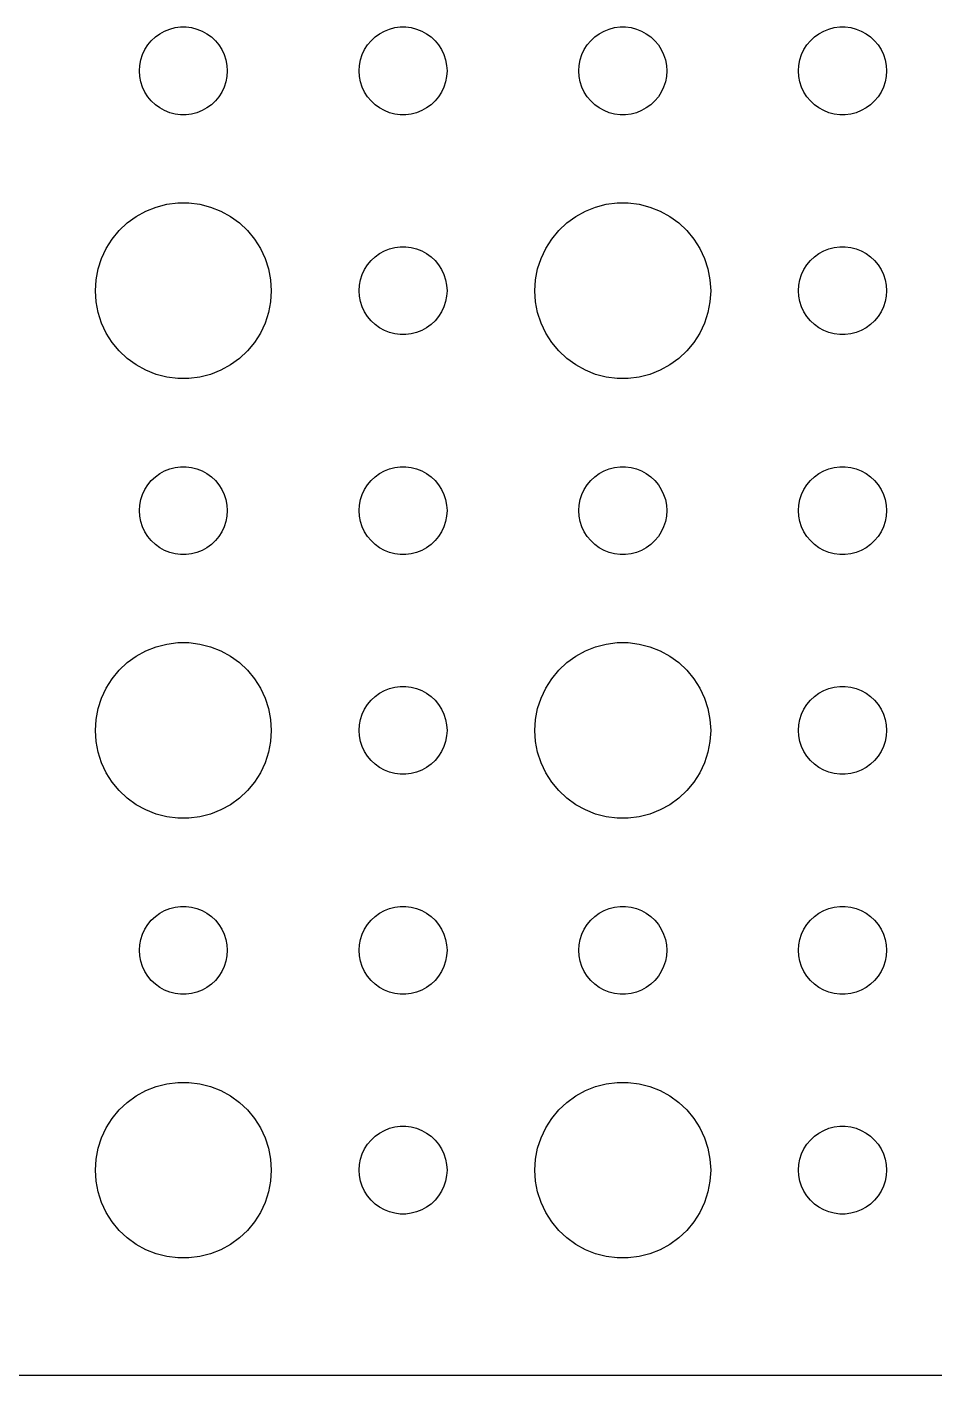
# Model space of a CAD drawing. Header units: metres. Extents: x -134 to 134, y 176 to 508.
# Drawn here: x 32.16 to 63.12, y 290.01 to 336 of the extents above; entities that cross this region are included whole.
import ezdxf

# ---------------------------------------------------------------- set-up
doc = ezdxf.new("R2010")
doc.units = ezdxf.units.M

msp = doc.modelspace()

# ---------------------------------------------------------------- linework, layer by layer
for p, q in [((36.5439, 335.656), (36.6963, 335.766)), ((36.6963, 335.766), (36.8613, 335.857)), ((36.8613, 335.857), (37.0365, 335.927)), ((37.0365, 335.927), (37.2189, 335.973)), ((37.2189, 335.973), (37.4058, 335.997)), ((37.4058, 335.997), (37.5942, 335.997)), ((37.5942, 335.997), (37.7811, 335.973)), ((37.7811, 335.973), (37.9635, 335.927)), ((37.9635, 335.927), (38.1387, 335.857)), ((38.1387, 335.857), (38.3037, 335.766)), ((38.3037, 335.766), (38.4561, 335.656)), ((44.0439, 335.656), (44.1963, 335.766)), ((44.1963, 335.766), (44.3613, 335.857)), ((44.3613, 335.857), (44.5365, 335.927)), ((44.5365, 335.927), (44.7189, 335.973)), ((44.7189, 335.973), (44.9058, 335.997)), ((44.9058, 335.997), (45.0942, 335.997)), ((45.0942, 335.997), (45.2811, 335.973)), ((45.2811, 335.973), (45.4635, 335.927)), ((45.4635, 335.927), (45.6387, 335.857)), ((45.6387, 335.857), (45.8037, 335.766)), ((45.8037, 335.766), (45.9561, 335.656)), ((51.5439, 335.656), (51.6963, 335.766)), ((51.6963, 335.766), (51.8613, 335.857)), ((51.8613, 335.857), (52.0365, 335.927)), ((52.0365, 335.927), (52.2189, 335.973)), ((52.2189, 335.973), (52.4058, 335.997)), ((52.4058, 335.997), (52.5942, 335.997)), ((52.5942, 335.997), (52.7811, 335.973)), ((52.7811, 335.973), (52.9635, 335.927)), ((52.9635, 335.927), (53.1387, 335.857)), ((53.1387, 335.857), (53.3037, 335.766)), ((53.3037, 335.766), (53.4561, 335.656)), ((59.0439, 335.656), (59.1963, 335.766)), ((59.1963, 335.766), (59.3613, 335.857)), ((59.3613, 335.857), (59.5365, 335.927)), ((59.5365, 335.927), (59.7189, 335.973)), ((59.7189, 335.973), (59.9058, 335.997)), ((59.9058, 335.997), (60.0942, 335.997)), ((60.0942, 335.997), (60.2811, 335.973)), ((60.2811, 335.973), (60.4635, 335.927)), ((60.4635, 335.927), (60.6387, 335.857)), ((60.6387, 335.857), (60.8037, 335.766)), ((60.8037, 335.766), (60.9561, 335.656)), ((36.1855, 335.223), (36.2865, 335.382)), ((36.2865, 335.382), (36.4065, 335.527)), ((36.4065, 335.527), (36.5439, 335.656)), ((38.4561, 335.656), (38.5934, 335.527)), ((38.5934, 335.527), (38.7135, 335.382)), ((38.7135, 335.382), (38.8145, 335.223)), ((43.6855, 335.223), (43.7865, 335.382)), ((43.7865, 335.382), (43.9065, 335.527)), ((43.9065, 335.527), (44.0439, 335.656)), ((45.9561, 335.656), (46.0934, 335.527)), ((46.0934, 335.527), (46.2135, 335.382)), ((46.2135, 335.382), (46.3145, 335.223)), ((51.1855, 335.223), (51.2865, 335.382)), ((51.2865, 335.382), (51.4065, 335.527)), ((51.4065, 335.527), (51.5439, 335.656)), ((53.4561, 335.656), (53.5934, 335.527)), ((53.5934, 335.527), (53.7135, 335.382)), ((53.7135, 335.382), (53.8145, 335.223)), ((58.6855, 335.223), (58.7865, 335.382)), ((58.7865, 335.382), (58.9065, 335.527)), ((58.9065, 335.527), (59.0439, 335.656)), ((60.9561, 335.656), (61.0934, 335.527)), ((61.0934, 335.527), (61.2135, 335.382)), ((61.2135, 335.382), (61.3145, 335.223)), ((36.0118, 334.688), (36.0471, 334.873)), ((36.0471, 334.873), (36.1053, 335.052)), ((36.1053, 335.052), (36.1855, 335.223)), ((38.8145, 335.223), (38.8947, 335.052)), ((38.8947, 335.052), (38.9529, 334.873)), ((38.9529, 334.873), (38.9882, 334.688)), ((43.5118, 334.688), (43.5471, 334.873)), ((43.5471, 334.873), (43.6053, 335.052)), ((43.6053, 335.052), (43.6855, 335.223)), ((46.3145, 335.223), (46.3947, 335.052)), ((46.3947, 335.052), (46.4529, 334.873)), ((46.4529, 334.873), (46.4882, 334.688)), ((51.0118, 334.688), (51.0471, 334.873)), ((51.0471, 334.873), (51.1053, 335.052)), ((51.1053, 335.052), (51.1855, 335.223)), ((53.8145, 335.223), (53.8947, 335.052)), ((53.8947, 335.052), (53.9529, 334.873)), ((53.9529, 334.873), (53.9882, 334.688)), ((58.5118, 334.688), (58.5471, 334.873)), ((58.5471, 334.873), (58.6053, 335.052)), ((58.6053, 335.052), (58.6855, 335.223)), ((61.3145, 335.223), (61.3947, 335.052)), ((61.3947, 335.052), (61.4529, 334.873)), ((61.4529, 334.873), (61.4882, 334.688)), ((36, 334.5), (36.0118, 334.688)), ((36.0118, 334.312), (36, 334.5)), ((38.9882, 334.688), (39, 334.5)), ((39, 334.5), (38.9882, 334.312)), ((43.5, 334.5), (43.5118, 334.688)), ((43.5118, 334.312), (43.5, 334.5)), ((46.4882, 334.688), (46.5, 334.5)), ((46.5, 334.5), (46.4882, 334.312)), ((51, 334.5), (51.0118, 334.688)), ((51.0118, 334.312), (51, 334.5)), ((53.9882, 334.688), (54, 334.5)), ((54, 334.5), (53.9882, 334.312)), ((58.5, 334.5), (58.5118, 334.688)), ((58.5118, 334.312), (58.5, 334.5)), ((61.4882, 334.688), (61.5, 334.5)), ((61.5, 334.5), (61.4882, 334.312)), ((36.0471, 334.127), (36.0118, 334.312)), ((36.1053, 333.948), (36.0471, 334.127)), ((36.1855, 333.777), (36.1053, 333.948)), ((38.8947, 333.948), (38.8145, 333.777)), ((38.9529, 334.127), (38.8947, 333.948)), ((38.9882, 334.312), (38.9529, 334.127)), ((43.5471, 334.127), (43.5118, 334.312)), ((43.6053, 333.948), (43.5471, 334.127)), ((43.6855, 333.777), (43.6053, 333.948)), ((46.3947, 333.948), (46.3145, 333.777)), ((46.4529, 334.127), (46.3947, 333.948)), ((46.4882, 334.312), (46.4529, 334.127)), ((51.0471, 334.127), (51.0118, 334.312)), ((51.1053, 333.948), (51.0471, 334.127)), ((51.1855, 333.777), (51.1053, 333.948)), ((53.8947, 333.948), (53.8145, 333.777)), ((53.9529, 334.127), (53.8947, 333.948)), ((53.9882, 334.312), (53.9529, 334.127)), ((58.5471, 334.127), (58.5118, 334.312)), ((58.6053, 333.948), (58.5471, 334.127)), ((58.6855, 333.777), (58.6053, 333.948)), ((61.3947, 333.948), (61.3145, 333.777)), ((61.4529, 334.127), (61.3947, 333.948)), ((61.4882, 334.312), (61.4529, 334.127)), ((36.2865, 333.618), (36.1855, 333.777)), ((36.4065, 333.473), (36.2865, 333.618)), ((36.5439, 333.344), (36.4065, 333.473)), ((38.5934, 333.473), (38.4561, 333.344)), ((38.7135, 333.618), (38.5934, 333.473)), ((38.8145, 333.777), (38.7135, 333.618)), ((43.7865, 333.618), (43.6855, 333.777)), ((43.9065, 333.473), (43.7865, 333.618)), ((44.0439, 333.344), (43.9065, 333.473)), ((46.0934, 333.473), (45.9561, 333.344)), ((46.2135, 333.618), (46.0934, 333.473)), ((46.3145, 333.777), (46.2135, 333.618)), ((51.2865, 333.618), (51.1855, 333.777)), ((51.4065, 333.473), (51.2865, 333.618)), ((51.5439, 333.344), (51.4065, 333.473)), ((53.5934, 333.473), (53.4561, 333.344)), ((53.7135, 333.618), (53.5934, 333.473)), ((53.8145, 333.777), (53.7135, 333.618)), ((58.7865, 333.618), (58.6855, 333.777)), ((58.9065, 333.473), (58.7865, 333.618)), ((59.0439, 333.344), (58.9065, 333.473)), ((61.0934, 333.473), (60.9561, 333.344)), ((61.2135, 333.618), (61.0934, 333.473)), ((61.3145, 333.777), (61.2135, 333.618)), ((36.6963, 333.234), (36.5439, 333.344)), ((36.8613, 333.143), (36.6963, 333.234)), ((37.0365, 333.073), (36.8613, 333.143)), ((37.2189, 333.027), (37.0365, 333.073)), ((37.4058, 333.003), (37.2189, 333.027)), ((37.5942, 333.003), (37.4058, 333.003)), ((37.7811, 333.027), (37.5942, 333.003)), ((37.9635, 333.073), (37.7811, 333.027)), ((38.1387, 333.143), (37.9635, 333.073)), ((38.3037, 333.234), (38.1387, 333.143)), ((38.4561, 333.344), (38.3037, 333.234)), ((44.1963, 333.234), (44.0439, 333.344)), ((44.3613, 333.143), (44.1963, 333.234)), ((44.5365, 333.073), (44.3613, 333.143)), ((44.7189, 333.027), (44.5365, 333.073)), ((44.9058, 333.003), (44.7189, 333.027)), ((45.0942, 333.003), (44.9058, 333.003)), ((45.2811, 333.027), (45.0942, 333.003)), ((45.4635, 333.073), (45.2811, 333.027)), ((45.6387, 333.143), (45.4635, 333.073)), ((45.8037, 333.234), (45.6387, 333.143)), ((45.9561, 333.344), (45.8037, 333.234)), ((51.6963, 333.234), (51.5439, 333.344)), ((51.8613, 333.143), (51.6963, 333.234)), ((52.0365, 333.073), (51.8613, 333.143)), ((52.2189, 333.027), (52.0365, 333.073)), ((52.4058, 333.003), (52.2189, 333.027)), ((52.5942, 333.003), (52.4058, 333.003)), ((52.7811, 333.027), (52.5942, 333.003)), ((52.9635, 333.073), (52.7811, 333.027)), ((53.1387, 333.143), (52.9635, 333.073)), ((53.3037, 333.234), (53.1387, 333.143)), ((53.4561, 333.344), (53.3037, 333.234)), ((59.1963, 333.234), (59.0439, 333.344)), ((59.3613, 333.143), (59.1963, 333.234)), ((59.5365, 333.073), (59.3613, 333.143)), ((59.7189, 333.027), (59.5365, 333.073)), ((59.9058, 333.003), (59.7189, 333.027)), ((60.0942, 333.003), (59.9058, 333.003)), ((60.2811, 333.027), (60.0942, 333.003)), ((60.4635, 333.073), (60.2811, 333.027)), ((60.6387, 333.143), (60.4635, 333.073)), ((60.8037, 333.234), (60.6387, 333.143)), ((60.9561, 333.344), (60.8037, 333.234)), ((36.2227, 329.714), (36.5729, 329.853)), ((36.5729, 329.853), (36.9379, 329.947)), ((36.9379, 329.947), (37.3116, 329.994)), ((37.3116, 329.994), (37.6884, 329.994)), ((37.6884, 329.994), (38.0621, 329.947)), ((38.0621, 329.947), (38.427, 329.853)), ((38.427, 329.853), (38.7773, 329.714)), ((51.2227, 329.714), (51.5729, 329.853)), ((51.5729, 329.853), (51.9379, 329.947)), ((51.9379, 329.947), (52.3116, 329.994)), ((52.3116, 329.994), (52.6884, 329.994)), ((52.6884, 329.994), (53.0621, 329.947)), ((53.0621, 329.947), (53.427, 329.853)), ((53.427, 329.853), (53.7773, 329.714)), ((35.3131, 329.054), (35.5877, 329.312)), ((35.5877, 329.312), (35.8925, 329.533)), ((35.8925, 329.533), (36.2227, 329.714)), ((38.7773, 329.714), (39.1075, 329.533)), ((39.1075, 329.533), (39.4123, 329.312)), ((39.4123, 329.312), (39.6869, 329.054)), ((50.3131, 329.054), (50.5877, 329.312)), ((50.5877, 329.312), (50.8925, 329.533)), ((50.8925, 329.533), (51.2227, 329.714)), ((53.7773, 329.714), (54.1075, 329.533)), ((54.1075, 329.533), (54.4123, 329.312)), ((54.4123, 329.312), (54.6869, 329.054)), ((35.0729, 328.763), (35.3131, 329.054)), ((39.6869, 329.054), (39.927, 328.763)), ((50.0729, 328.763), (50.3131, 329.054)), ((54.6869, 329.054), (54.927, 328.763)), ((34.7107, 328.104), (34.8711, 328.445)), ((34.8711, 328.445), (35.0729, 328.763)), ((39.927, 328.763), (40.1289, 328.445)), ((40.1289, 328.445), (40.2893, 328.104)), ((44.1963, 328.266), (44.3613, 328.357)), ((44.3613, 328.357), (44.5365, 328.427)), ((44.5365, 328.427), (44.7189, 328.473)), ((44.7189, 328.473), (44.9058, 328.497)), ((44.9058, 328.497), (45.0942, 328.497)), ((45.0942, 328.497), (45.2811, 328.473)), ((45.2811, 328.473), (45.4635, 328.427)), ((45.4635, 328.427), (45.6387, 328.357)), ((45.6387, 328.357), (45.8037, 328.266)), ((49.7107, 328.104), (49.8711, 328.445)), ((49.8711, 328.445), (50.0729, 328.763)), ((54.927, 328.763), (55.1289, 328.445)), ((55.1289, 328.445), (55.2893, 328.104)), ((59.1963, 328.266), (59.3613, 328.357)), ((59.3613, 328.357), (59.5365, 328.427)), ((59.5365, 328.427), (59.7189, 328.473)), ((59.7189, 328.473), (59.9058, 328.497)), ((59.9058, 328.497), (60.0942, 328.497)), ((60.0942, 328.497), (60.2811, 328.473)), ((60.2811, 328.473), (60.4635, 328.427)), ((60.4635, 328.427), (60.6387, 328.357)), ((60.6387, 328.357), (60.8037, 328.266)), ((34.5942, 327.746), (34.7107, 328.104)), ((40.2893, 328.104), (40.4057, 327.746)), ((43.7865, 327.882), (43.9065, 328.027)), ((43.9065, 328.027), (44.0439, 328.156)), ((44.0439, 328.156), (44.1963, 328.266)), ((45.8037, 328.266), (45.9561, 328.156)), ((45.9561, 328.156), (46.0934, 328.027)), ((46.0934, 328.027), (46.2135, 327.882)), ((49.5942, 327.746), (49.7107, 328.104)), ((55.2893, 328.104), (55.4057, 327.746)), ((58.7865, 327.882), (58.9065, 328.027)), ((58.9065, 328.027), (59.0439, 328.156)), ((59.0439, 328.156), (59.1963, 328.266)), ((60.8037, 328.266), (60.9561, 328.156)), ((60.9561, 328.156), (61.0934, 328.027)), ((61.0934, 328.027), (61.2135, 327.882)), ((34.5237, 327.376), (34.5942, 327.746)), ((40.4057, 327.746), (40.4763, 327.376)), ((43.5471, 327.373), (43.6053, 327.552)), ((43.6053, 327.552), (43.6855, 327.723)), ((43.6855, 327.723), (43.7865, 327.882)), ((46.2135, 327.882), (46.3145, 327.723)), ((46.3145, 327.723), (46.3947, 327.552)), ((46.3947, 327.552), (46.4529, 327.373)), ((49.5237, 327.376), (49.5942, 327.746)), ((55.4057, 327.746), (55.4763, 327.376)), ((58.5471, 327.373), (58.6053, 327.552)), ((58.6053, 327.552), (58.6855, 327.723)), ((58.6855, 327.723), (58.7865, 327.882)), ((61.2135, 327.882), (61.3145, 327.723)), ((61.3145, 327.723), (61.3947, 327.552)), ((61.3947, 327.552), (61.4529, 327.373)), ((34.5, 327), (34.5237, 327.376)), ((34.5237, 326.624), (34.5, 327)), ((40.4763, 327.376), (40.5, 327)), ((40.5, 327), (40.4763, 326.624)), ((43.5, 327), (43.5118, 327.188)), ((43.5118, 326.812), (43.5, 327)), ((43.5118, 327.188), (43.5471, 327.373)), ((46.4529, 327.373), (46.4882, 327.188)), ((46.4882, 327.188), (46.5, 327)), ((46.5, 327), (46.4882, 326.812)), ((49.5, 327), (49.5237, 327.376)), ((49.5237, 326.624), (49.5, 327)), ((55.4763, 327.376), (55.5, 327)), ((55.5, 327), (55.4763, 326.624)), ((58.5, 327), (58.5118, 327.188)), ((58.5118, 326.812), (58.5, 327)), ((58.5118, 327.188), (58.5471, 327.373)), ((61.4529, 327.373), (61.4882, 327.188)), ((61.4882, 327.188), (61.5, 327)), ((61.5, 327), (61.4882, 326.812)), ((34.5942, 326.254), (34.5237, 326.624)), ((40.4763, 326.624), (40.4057, 326.254)), ((43.5471, 326.627), (43.5118, 326.812)), ((43.6053, 326.448), (43.5471, 326.627)), ((46.4529, 326.627), (46.3947, 326.448)), ((46.4882, 326.812), (46.4529, 326.627)), ((49.5942, 326.254), (49.5237, 326.624)), ((55.4763, 326.624), (55.4057, 326.254)), ((58.5471, 326.627), (58.5118, 326.812)), ((58.6053, 326.448), (58.5471, 326.627)), ((61.4529, 326.627), (61.3947, 326.448)), ((61.4882, 326.812), (61.4529, 326.627)), ((34.7107, 325.896), (34.5942, 326.254)), ((40.4057, 326.254), (40.2893, 325.896)), ((43.6855, 326.277), (43.6053, 326.448)), ((43.7865, 326.118), (43.6855, 326.277)), ((43.9065, 325.973), (43.7865, 326.118)), ((46.2135, 326.118), (46.0934, 325.973)), ((46.3145, 326.277), (46.2135, 326.118)), ((46.3947, 326.448), (46.3145, 326.277)), ((49.7107, 325.896), (49.5942, 326.254)), ((55.4057, 326.254), (55.2893, 325.896)), ((58.6855, 326.277), (58.6053, 326.448)), ((58.7865, 326.118), (58.6855, 326.277)), ((58.9065, 325.973), (58.7865, 326.118)), ((61.2135, 326.118), (61.0934, 325.973)), ((61.3145, 326.277), (61.2135, 326.118)), ((61.3947, 326.448), (61.3145, 326.277)), ((34.8711, 325.555), (34.7107, 325.896)), ((40.2893, 325.896), (40.1289, 325.555)), ((44.0439, 325.844), (43.9065, 325.973)), ((44.1963, 325.734), (44.0439, 325.844)), ((44.3613, 325.643), (44.1963, 325.734)), ((44.5365, 325.573), (44.3613, 325.643)), ((45.6387, 325.643), (45.4635, 325.573)), ((45.8037, 325.734), (45.6387, 325.643)), ((45.9561, 325.844), (45.8037, 325.734)), ((46.0934, 325.973), (45.9561, 325.844)), ((49.8711, 325.555), (49.7107, 325.896)), ((55.2893, 325.896), (55.1289, 325.555)), ((59.0439, 325.844), (58.9065, 325.973)), ((59.1963, 325.734), (59.0439, 325.844)), ((59.3613, 325.643), (59.1963, 325.734)), ((59.5365, 325.573), (59.3613, 325.643)), ((60.6387, 325.643), (60.4635, 325.573)), ((60.8037, 325.734), (60.6387, 325.643)), ((60.9561, 325.844), (60.8037, 325.734)), ((61.0934, 325.973), (60.9561, 325.844)), ((35.0729, 325.237), (34.8711, 325.555)), ((35.3131, 324.946), (35.0729, 325.237)), ((39.927, 325.237), (39.6869, 324.946)), ((40.1289, 325.555), (39.927, 325.237)), ((44.7189, 325.527), (44.5365, 325.573)), ((44.9058, 325.503), (44.7189, 325.527)), ((45.0942, 325.503), (44.9058, 325.503)), ((45.2811, 325.527), (45.0942, 325.503)), ((45.4635, 325.573), (45.2811, 325.527)), ((50.0729, 325.237), (49.8711, 325.555)), ((50.3131, 324.946), (50.0729, 325.237)), ((54.927, 325.237), (54.6869, 324.946)), ((55.1289, 325.555), (54.927, 325.237)), ((59.7189, 325.527), (59.5365, 325.573)), ((59.9058, 325.503), (59.7189, 325.527)), ((60.0942, 325.503), (59.9058, 325.503)), ((60.2811, 325.527), (60.0942, 325.503)), ((60.4635, 325.573), (60.2811, 325.527)), ((35.5877, 324.688), (35.3131, 324.946)), ((35.8925, 324.467), (35.5877, 324.688)), ((39.4123, 324.688), (39.1075, 324.467)), ((39.6869, 324.946), (39.4123, 324.688)), ((50.5877, 324.688), (50.3131, 324.946)), ((50.8925, 324.467), (50.5877, 324.688)), ((54.4123, 324.688), (54.1075, 324.467)), ((54.6869, 324.946), (54.4123, 324.688)), ((36.2227, 324.286), (35.8925, 324.467)), ((36.5729, 324.147), (36.2227, 324.286)), ((38.7773, 324.286), (38.427, 324.147)), ((39.1075, 324.467), (38.7773, 324.286)), ((51.2227, 324.286), (50.8925, 324.467)), ((51.5729, 324.147), (51.2227, 324.286)), ((53.7773, 324.286), (53.427, 324.147)), ((54.1075, 324.467), (53.7773, 324.286)), ((36.9379, 324.053), (36.5729, 324.147)), ((37.3116, 324.006), (36.9379, 324.053)), ((37.6884, 324.006), (37.3116, 324.006)), ((38.0621, 324.053), (37.6884, 324.006)), ((38.427, 324.147), (38.0621, 324.053)), ((51.9379, 324.053), (51.5729, 324.147)), ((52.3116, 324.006), (51.9379, 324.053)), ((52.6884, 324.006), (52.3116, 324.006)), ((53.0621, 324.053), (52.6884, 324.006)), ((53.427, 324.147), (53.0621, 324.053)), ((37.2189, 320.973), (37.4058, 320.997)), ((37.4058, 320.997), (37.5942, 320.997)), ((37.5942, 320.997), (37.7811, 320.973)), ((44.7189, 320.973), (44.9058, 320.997)), ((44.9058, 320.997), (45.0942, 320.997)), ((45.0942, 320.997), (45.2811, 320.973)), ((52.2189, 320.973), (52.4058, 320.997)), ((52.4058, 320.997), (52.5942, 320.997)), ((52.5942, 320.997), (52.7811, 320.973)), ((59.7189, 320.973), (59.9058, 320.997)), ((59.9058, 320.997), (60.0942, 320.997)), ((60.0942, 320.997), (60.2811, 320.973)), ((36.4065, 320.527), (36.5439, 320.656)), ((36.5439, 320.656), (36.6963, 320.766)), ((36.6963, 320.766), (36.8613, 320.857)), ((36.8613, 320.857), (37.0365, 320.927)), ((37.0365, 320.927), (37.2189, 320.973)), ((37.7811, 320.973), (37.9635, 320.927)), ((37.9635, 320.927), (38.1387, 320.857)), ((38.1387, 320.857), (38.3037, 320.766)), ((38.3037, 320.766), (38.4561, 320.656)), ((38.4561, 320.656), (38.5934, 320.527)), ((43.9065, 320.527), (44.0439, 320.656)), ((44.0439, 320.656), (44.1963, 320.766)), ((44.1963, 320.766), (44.3613, 320.857)), ((44.3613, 320.857), (44.5365, 320.927)), ((44.5365, 320.927), (44.7189, 320.973)), ((45.2811, 320.973), (45.4635, 320.927)), ((45.4635, 320.927), (45.6387, 320.857)), ((45.6387, 320.857), (45.8037, 320.766)), ((45.8037, 320.766), (45.9561, 320.656)), ((45.9561, 320.656), (46.0934, 320.527)), ((51.4065, 320.527), (51.5439, 320.656)), ((51.5439, 320.656), (51.6963, 320.766)), ((51.6963, 320.766), (51.8613, 320.857)), ((51.8613, 320.857), (52.0365, 320.927)), ((52.0365, 320.927), (52.2189, 320.973)), ((52.7811, 320.973), (52.9635, 320.927)), ((52.9635, 320.927), (53.1387, 320.857)), ((53.1387, 320.857), (53.3037, 320.766)), ((53.3037, 320.766), (53.4561, 320.656)), ((53.4561, 320.656), (53.5934, 320.527)), ((58.9065, 320.527), (59.0439, 320.656)), ((59.0439, 320.656), (59.1963, 320.766)), ((59.1963, 320.766), (59.3613, 320.857)), ((59.3613, 320.857), (59.5365, 320.927)), ((59.5365, 320.927), (59.7189, 320.973)), ((60.2811, 320.973), (60.4635, 320.927)), ((60.4635, 320.927), (60.6387, 320.857)), ((60.6387, 320.857), (60.8037, 320.766)), ((60.8037, 320.766), (60.9561, 320.656)), ((60.9561, 320.656), (61.0934, 320.527)), ((36.1053, 320.052), (36.1855, 320.223)), ((36.1855, 320.223), (36.2865, 320.382)), ((36.2865, 320.382), (36.4065, 320.527)), ((38.5934, 320.527), (38.7135, 320.382)), ((38.7135, 320.382), (38.8145, 320.223)), ((38.8145, 320.223), (38.8947, 320.052)), ((43.6053, 320.052), (43.6855, 320.223)), ((43.6855, 320.223), (43.7865, 320.382)), ((43.7865, 320.382), (43.9065, 320.527)), ((46.0934, 320.527), (46.2135, 320.382)), ((46.2135, 320.382), (46.3145, 320.223)), ((46.3145, 320.223), (46.3947, 320.052)), ((51.1053, 320.052), (51.1855, 320.223)), ((51.1855, 320.223), (51.2865, 320.382)), ((51.2865, 320.382), (51.4065, 320.527)), ((53.5934, 320.527), (53.7135, 320.382)), ((53.7135, 320.382), (53.8145, 320.223)), ((53.8145, 320.223), (53.8947, 320.052)), ((58.6053, 320.052), (58.6855, 320.223)), ((58.6855, 320.223), (58.7865, 320.382)), ((58.7865, 320.382), (58.9065, 320.527)), ((61.0934, 320.527), (61.2135, 320.382)), ((61.2135, 320.382), (61.3145, 320.223)), ((61.3145, 320.223), (61.3947, 320.052)), ((36, 319.5), (36.0118, 319.688)), ((36.0118, 319.688), (36.0471, 319.873)), ((36.0471, 319.873), (36.1053, 320.052)), ((38.8947, 320.052), (38.9529, 319.873)), ((38.9529, 319.873), (38.9882, 319.688)), ((38.9882, 319.688), (39, 319.5)), ((43.5, 319.5), (43.5118, 319.688)), ((43.5118, 319.688), (43.5471, 319.873)), ((43.5471, 319.873), (43.6053, 320.052)), ((46.3947, 320.052), (46.4529, 319.873)), ((46.4529, 319.873), (46.4882, 319.688)), ((46.4882, 319.688), (46.5, 319.5)), ((51, 319.5), (51.0118, 319.688)), ((51.0118, 319.688), (51.0471, 319.873)), ((51.0471, 319.873), (51.1053, 320.052)), ((53.8947, 320.052), (53.9529, 319.873)), ((53.9529, 319.873), (53.9882, 319.688)), ((53.9882, 319.688), (54, 319.5)), ((58.5, 319.5), (58.5118, 319.688)), ((58.5118, 319.688), (58.5471, 319.873)), ((58.5471, 319.873), (58.6053, 320.052)), ((61.3947, 320.052), (61.4529, 319.873)), ((61.4529, 319.873), (61.4882, 319.688)), ((61.4882, 319.688), (61.5, 319.5)), ((36.0118, 319.312), (36, 319.5)), ((36.0471, 319.127), (36.0118, 319.312)), ((38.9882, 319.312), (38.9529, 319.127)), ((39, 319.5), (38.9882, 319.312)), ((43.5118, 319.312), (43.5, 319.5)), ((43.5471, 319.127), (43.5118, 319.312)), ((46.4882, 319.312), (46.4529, 319.127)), ((46.5, 319.5), (46.4882, 319.312)), ((51.0118, 319.312), (51, 319.5)), ((51.0471, 319.127), (51.0118, 319.312)), ((53.9882, 319.312), (53.9529, 319.127)), ((54, 319.5), (53.9882, 319.312)), ((58.5118, 319.312), (58.5, 319.5)), ((58.5471, 319.127), (58.5118, 319.312)), ((61.4882, 319.312), (61.4529, 319.127)), ((61.5, 319.5), (61.4882, 319.312)), ((36.1053, 318.948), (36.0471, 319.127)), ((36.1855, 318.777), (36.1053, 318.948)), ((36.2865, 318.618), (36.1855, 318.777)), ((38.8145, 318.777), (38.7135, 318.618)), ((38.8947, 318.948), (38.8145, 318.777)), ((38.9529, 319.127), (38.8947, 318.948)), ((43.6053, 318.948), (43.5471, 319.127)), ((43.6855, 318.777), (43.6053, 318.948)), ((43.7865, 318.618), (43.6855, 318.777)), ((46.3145, 318.777), (46.2135, 318.618)), ((46.3947, 318.948), (46.3145, 318.777)), ((46.4529, 319.127), (46.3947, 318.948)), ((51.1053, 318.948), (51.0471, 319.127)), ((51.1855, 318.777), (51.1053, 318.948)), ((51.2865, 318.618), (51.1855, 318.777)), ((53.8145, 318.777), (53.7135, 318.618)), ((53.8947, 318.948), (53.8145, 318.777)), ((53.9529, 319.127), (53.8947, 318.948)), ((58.6053, 318.948), (58.5471, 319.127)), ((58.6855, 318.777), (58.6053, 318.948)), ((58.7865, 318.618), (58.6855, 318.777)), ((61.3145, 318.777), (61.2135, 318.618)), ((61.3947, 318.948), (61.3145, 318.777)), ((61.4529, 319.127), (61.3947, 318.948)), ((36.4065, 318.473), (36.2865, 318.618)), ((36.5439, 318.344), (36.4065, 318.473)), ((36.6963, 318.234), (36.5439, 318.344)), ((36.8613, 318.143), (36.6963, 318.234)), ((38.3037, 318.234), (38.1387, 318.143)), ((38.4561, 318.344), (38.3037, 318.234)), ((38.5934, 318.473), (38.4561, 318.344)), ((38.7135, 318.618), (38.5934, 318.473)), ((43.9065, 318.473), (43.7865, 318.618)), ((44.0439, 318.344), (43.9065, 318.473)), ((44.1963, 318.234), (44.0439, 318.344)), ((44.3613, 318.143), (44.1963, 318.234)), ((45.8037, 318.234), (45.6387, 318.143)), ((45.9561, 318.344), (45.8037, 318.234)), ((46.0934, 318.473), (45.9561, 318.344)), ((46.2135, 318.618), (46.0934, 318.473)), ((51.4065, 318.473), (51.2865, 318.618)), ((51.5439, 318.344), (51.4065, 318.473)), ((51.6963, 318.234), (51.5439, 318.344)), ((51.8613, 318.143), (51.6963, 318.234)), ((53.3037, 318.234), (53.1387, 318.143)), ((53.4561, 318.344), (53.3037, 318.234)), ((53.5934, 318.473), (53.4561, 318.344)), ((53.7135, 318.618), (53.5934, 318.473)), ((58.9065, 318.473), (58.7865, 318.618)), ((59.0439, 318.344), (58.9065, 318.473)), ((59.1963, 318.234), (59.0439, 318.344)), ((59.3613, 318.143), (59.1963, 318.234)), ((60.8037, 318.234), (60.6387, 318.143)), ((60.9561, 318.344), (60.8037, 318.234)), ((61.0934, 318.473), (60.9561, 318.344)), ((61.2135, 318.618), (61.0934, 318.473)), ((37.0365, 318.073), (36.8613, 318.143)), ((37.2189, 318.027), (37.0365, 318.073)), ((37.4058, 318.003), (37.2189, 318.027)), ((37.5942, 318.003), (37.4058, 318.003)), ((37.7811, 318.027), (37.5942, 318.003)), ((37.9635, 318.073), (37.7811, 318.027)), ((38.1387, 318.143), (37.9635, 318.073)), ((44.5365, 318.073), (44.3613, 318.143)), ((44.7189, 318.027), (44.5365, 318.073)), ((44.9058, 318.003), (44.7189, 318.027)), ((45.0942, 318.003), (44.9058, 318.003)), ((45.2811, 318.027), (45.0942, 318.003)), ((45.4635, 318.073), (45.2811, 318.027)), ((45.6387, 318.143), (45.4635, 318.073)), ((52.0365, 318.073), (51.8613, 318.143)), ((52.2189, 318.027), (52.0365, 318.073)), ((52.4058, 318.003), (52.2189, 318.027)), ((52.5942, 318.003), (52.4058, 318.003)), ((52.7811, 318.027), (52.5942, 318.003)), ((52.9635, 318.073), (52.7811, 318.027)), ((53.1387, 318.143), (52.9635, 318.073)), ((59.5365, 318.073), (59.3613, 318.143)), ((59.7189, 318.027), (59.5365, 318.073)), ((59.9058, 318.003), (59.7189, 318.027)), ((60.0942, 318.003), (59.9058, 318.003)), ((60.2811, 318.027), (60.0942, 318.003)), ((60.4635, 318.073), (60.2811, 318.027)), ((60.6387, 318.143), (60.4635, 318.073)), ((35.8925, 314.533), (36.2227, 314.714)), ((36.2227, 314.714), (36.5729, 314.853)), ((36.5729, 314.853), (36.9379, 314.947)), ((36.9379, 314.947), (37.3116, 314.994)), ((37.3116, 314.994), (37.6884, 314.994)), ((37.6884, 314.994), (38.0621, 314.947)), ((38.0621, 314.947), (38.427, 314.853)), ((38.427, 314.853), (38.7773, 314.714)), ((38.7773, 314.714), (39.1075, 314.533)), ((50.8925, 314.533), (51.2227, 314.714)), ((51.2227, 314.714), (51.5729, 314.853)), ((51.5729, 314.853), (51.9379, 314.947)), ((51.9379, 314.947), (52.3116, 314.994)), ((52.3116, 314.994), (52.6884, 314.994)), ((52.6884, 314.994), (53.0621, 314.947)), ((53.0621, 314.947), (53.427, 314.853)), ((53.427, 314.853), (53.7773, 314.714)), ((53.7773, 314.714), (54.1075, 314.533)), ((35.3131, 314.054), (35.5877, 314.312)), ((35.5877, 314.312), (35.8925, 314.533)), ((39.1075, 314.533), (39.4123, 314.312)), ((39.4123, 314.312), (39.6869, 314.054)), ((50.3131, 314.054), (50.5877, 314.312)), ((50.5877, 314.312), (50.8925, 314.533)), ((54.1075, 314.533), (54.4123, 314.312)), ((54.4123, 314.312), (54.6869, 314.054)), ((34.8711, 313.445), (35.0729, 313.763)), ((35.0729, 313.763), (35.3131, 314.054)), ((39.6869, 314.054), (39.927, 313.763)), ((39.927, 313.763), (40.1289, 313.445)), ((49.8711, 313.445), (50.0729, 313.763)), ((50.0729, 313.763), (50.3131, 314.054)), ((54.6869, 314.054), (54.927, 313.763)), ((54.927, 313.763), (55.1289, 313.445)), ((34.7107, 313.104), (34.8711, 313.445)), ((40.1289, 313.445), (40.2893, 313.104)), ((44.0439, 313.156), (44.1963, 313.266)), ((44.1963, 313.266), (44.3613, 313.357)), ((44.3613, 313.357), (44.5365, 313.427)), ((44.5365, 313.427), (44.7189, 313.473)), ((44.7189, 313.473), (44.9058, 313.497)), ((44.9058, 313.497), (45.0942, 313.497)), ((45.0942, 313.497), (45.2811, 313.473)), ((45.2811, 313.473), (45.4635, 313.427)), ((45.4635, 313.427), (45.6387, 313.357)), ((45.6387, 313.357), (45.8037, 313.266)), ((45.8037, 313.266), (45.9561, 313.156)), ((49.7107, 313.104), (49.8711, 313.445)), ((55.1289, 313.445), (55.2893, 313.104)), ((59.0439, 313.156), (59.1963, 313.266)), ((59.1963, 313.266), (59.3613, 313.357)), ((59.3613, 313.357), (59.5365, 313.427)), ((59.5365, 313.427), (59.7189, 313.473)), ((59.7189, 313.473), (59.9058, 313.497)), ((59.9058, 313.497), (60.0942, 313.497)), ((60.0942, 313.497), (60.2811, 313.473)), ((60.2811, 313.473), (60.4635, 313.427)), ((60.4635, 313.427), (60.6387, 313.357)), ((60.6387, 313.357), (60.8037, 313.266)), ((60.8037, 313.266), (60.9561, 313.156)), ((34.5237, 312.376), (34.5942, 312.746)), ((34.5942, 312.746), (34.7107, 313.104)), ((40.2893, 313.104), (40.4057, 312.746)), ((40.4057, 312.746), (40.4763, 312.376)), ((43.6053, 312.552), (43.6855, 312.723)), ((43.6855, 312.723), (43.7865, 312.882)), ((43.7865, 312.882), (43.9065, 313.027)), ((43.9065, 313.027), (44.0439, 313.156)), ((45.9561, 313.156), (46.0934, 313.027)), ((46.0934, 313.027), (46.2135, 312.882)), ((46.2135, 312.882), (46.3145, 312.723)), ((46.3145, 312.723), (46.3947, 312.552)), ((49.5237, 312.376), (49.5942, 312.746)), ((49.5942, 312.746), (49.7107, 313.104)), ((55.2893, 313.104), (55.4057, 312.746)), ((55.4057, 312.746), (55.4763, 312.376)), ((58.6053, 312.552), (58.6855, 312.723)), ((58.6855, 312.723), (58.7865, 312.882)), ((58.7865, 312.882), (58.9065, 313.027)), ((58.9065, 313.027), (59.0439, 313.156)), ((60.9561, 313.156), (61.0934, 313.027)), ((61.0934, 313.027), (61.2135, 312.882)), ((61.2135, 312.882), (61.3145, 312.723)), ((61.3145, 312.723), (61.3947, 312.552)), ((34.5, 312), (34.5237, 312.376)), ((40.4763, 312.376), (40.5, 312)), ((43.5118, 312.188), (43.5471, 312.373)), ((43.5471, 312.373), (43.6053, 312.552)), ((46.3947, 312.552), (46.4529, 312.373)), ((46.4529, 312.373), (46.4882, 312.188)), ((49.5, 312), (49.5237, 312.376)), ((55.4763, 312.376), (55.5, 312)), ((58.5118, 312.188), (58.5471, 312.373)), ((58.5471, 312.373), (58.6053, 312.552)), ((61.3947, 312.552), (61.4529, 312.373)), ((61.4529, 312.373), (61.4882, 312.188)), ((34.5237, 311.624), (34.5, 312)), ((40.5, 312), (40.4763, 311.624)), ((43.5, 312), (43.5118, 312.188)), ((43.5118, 311.812), (43.5, 312)), ((43.5471, 311.627), (43.5118, 311.812)), ((46.4882, 311.812), (46.4529, 311.627)), ((46.4882, 312.188), (46.5, 312)), ((46.5, 312), (46.4882, 311.812)), ((49.5237, 311.624), (49.5, 312)), ((55.5, 312), (55.4763, 311.624)), ((58.5, 312), (58.5118, 312.188)), ((58.5118, 311.812), (58.5, 312)), ((58.5471, 311.627), (58.5118, 311.812)), ((61.4882, 311.812), (61.4529, 311.627)), ((61.4882, 312.188), (61.5, 312)), ((61.5, 312), (61.4882, 311.812)), ((34.5942, 311.254), (34.5237, 311.624)), ((40.4763, 311.624), (40.4057, 311.254)), ((43.6053, 311.448), (43.5471, 311.627)), ((43.6855, 311.277), (43.6053, 311.448)), ((46.3947, 311.448), (46.3145, 311.277)), ((46.4529, 311.627), (46.3947, 311.448)), ((49.5942, 311.254), (49.5237, 311.624)), ((55.4763, 311.624), (55.4057, 311.254)), ((58.6053, 311.448), (58.5471, 311.627)), ((58.6855, 311.277), (58.6053, 311.448)), ((61.3947, 311.448), (61.3145, 311.277)), ((61.4529, 311.627), (61.3947, 311.448)), ((34.7107, 310.896), (34.5942, 311.254)), ((34.8711, 310.555), (34.7107, 310.896)), ((40.2893, 310.896), (40.1289, 310.555)), ((40.4057, 311.254), (40.2893, 310.896)), ((43.7865, 311.118), (43.6855, 311.277)), ((43.9065, 310.973), (43.7865, 311.118)), ((44.0439, 310.844), (43.9065, 310.973)), ((46.0934, 310.973), (45.9561, 310.844)), ((46.2135, 311.118), (46.0934, 310.973)), ((46.3145, 311.277), (46.2135, 311.118)), ((49.7107, 310.896), (49.5942, 311.254)), ((49.8711, 310.555), (49.7107, 310.896)), ((55.2893, 310.896), (55.1289, 310.555)), ((55.4057, 311.254), (55.2893, 310.896)), ((58.7865, 311.118), (58.6855, 311.277)), ((58.9065, 310.973), (58.7865, 311.118)), ((59.0439, 310.844), (58.9065, 310.973)), ((61.0934, 310.973), (60.9561, 310.844)), ((61.2135, 311.118), (61.0934, 310.973)), ((61.3145, 311.277), (61.2135, 311.118)), ((35.0729, 310.237), (34.8711, 310.555)), ((40.1289, 310.555), (39.927, 310.237)), ((44.1963, 310.734), (44.0439, 310.844)), ((44.3613, 310.643), (44.1963, 310.734)), ((44.5365, 310.573), (44.3613, 310.643)), ((44.7189, 310.527), (44.5365, 310.573)), ((44.9058, 310.503), (44.7189, 310.527)), ((45.0942, 310.503), (44.9058, 310.503)), ((45.2811, 310.527), (45.0942, 310.503)), ((45.4635, 310.573), (45.2811, 310.527)), ((45.6387, 310.643), (45.4635, 310.573)), ((45.8037, 310.734), (45.6387, 310.643)), ((45.9561, 310.844), (45.8037, 310.734)), ((50.0729, 310.237), (49.8711, 310.555)), ((55.1289, 310.555), (54.927, 310.237)), ((59.1963, 310.734), (59.0439, 310.844)), ((59.3613, 310.643), (59.1963, 310.734)), ((59.5365, 310.573), (59.3613, 310.643)), ((59.7189, 310.527), (59.5365, 310.573)), ((59.9058, 310.503), (59.7189, 310.527)), ((60.0942, 310.503), (59.9058, 310.503)), ((60.2811, 310.527), (60.0942, 310.503)), ((60.4635, 310.573), (60.2811, 310.527)), ((60.6387, 310.643), (60.4635, 310.573)), ((60.8037, 310.734), (60.6387, 310.643)), ((60.9561, 310.844), (60.8037, 310.734)), ((35.3131, 309.946), (35.0729, 310.237)), ((39.927, 310.237), (39.6869, 309.946)), ((50.3131, 309.946), (50.0729, 310.237)), ((54.927, 310.237), (54.6869, 309.946)), ((35.5877, 309.688), (35.3131, 309.946)), ((35.8925, 309.467), (35.5877, 309.688)), ((39.4123, 309.688), (39.1075, 309.467)), ((39.6869, 309.946), (39.4123, 309.688)), ((50.5877, 309.688), (50.3131, 309.946)), ((50.8925, 309.467), (50.5877, 309.688)), ((54.4123, 309.688), (54.1075, 309.467)), ((54.6869, 309.946), (54.4123, 309.688)), ((36.2227, 309.286), (35.8925, 309.467)), ((36.5729, 309.147), (36.2227, 309.286)), ((36.9379, 309.053), (36.5729, 309.147)), ((37.3116, 309.006), (36.9379, 309.053)), ((38.0621, 309.053), (37.6884, 309.006)), ((38.427, 309.147), (38.0621, 309.053)), ((38.7773, 309.286), (38.427, 309.147)), ((39.1075, 309.467), (38.7773, 309.286)), ((51.2227, 309.286), (50.8925, 309.467)), ((51.5729, 309.147), (51.2227, 309.286)), ((51.9379, 309.053), (51.5729, 309.147)), ((52.3116, 309.006), (51.9379, 309.053)), ((53.0621, 309.053), (52.6884, 309.006)), ((53.427, 309.147), (53.0621, 309.053)), ((53.7773, 309.286), (53.427, 309.147)), ((54.1075, 309.467), (53.7773, 309.286)), ((37.6884, 309.006), (37.3116, 309.006)), ((52.6884, 309.006), (52.3116, 309.006)), ((36.6963, 305.766), (36.8613, 305.857)), ((36.8613, 305.857), (37.0365, 305.927)), ((37.0365, 305.927), (37.2189, 305.973)), ((37.2189, 305.973), (37.4058, 305.997)), ((37.4058, 305.997), (37.5942, 305.997)), ((37.5942, 305.997), (37.7811, 305.973)), ((37.7811, 305.973), (37.9635, 305.927)), ((37.9635, 305.927), (38.1387, 305.857)), ((38.1387, 305.857), (38.3037, 305.766)), ((44.1963, 305.766), (44.3613, 305.857)), ((44.3613, 305.857), (44.5365, 305.927)), ((44.5365, 305.927), (44.7189, 305.973)), ((44.7189, 305.973), (44.9058, 305.997)), ((44.9058, 305.997), (45.0942, 305.997)), ((45.0942, 305.997), (45.2811, 305.973)), ((45.2811, 305.973), (45.4635, 305.927)), ((45.4635, 305.927), (45.6387, 305.857)), ((45.6387, 305.857), (45.8037, 305.766)), ((51.6963, 305.766), (51.8613, 305.857)), ((51.8613, 305.857), (52.0365, 305.927)), ((52.0365, 305.927), (52.2189, 305.973)), ((52.2189, 305.973), (52.4058, 305.997)), ((52.4058, 305.997), (52.5942, 305.997)), ((52.5942, 305.997), (52.7811, 305.973)), ((52.7811, 305.973), (52.9635, 305.927)), ((52.9635, 305.927), (53.1387, 305.857)), ((53.1387, 305.857), (53.3037, 305.766)), ((59.1963, 305.766), (59.3613, 305.857)), ((59.3613, 305.857), (59.5365, 305.927)), ((59.5365, 305.927), (59.7189, 305.973)), ((59.7189, 305.973), (59.9058, 305.997)), ((59.9058, 305.997), (60.0942, 305.997)), ((60.0942, 305.997), (60.2811, 305.973)), ((60.2811, 305.973), (60.4635, 305.927)), ((60.4635, 305.927), (60.6387, 305.857)), ((60.6387, 305.857), (60.8037, 305.766)), ((36.1855, 305.223), (36.2865, 305.382)), ((36.2865, 305.382), (36.4065, 305.527)), ((36.4065, 305.527), (36.5439, 305.656)), ((36.5439, 305.656), (36.6963, 305.766)), ((38.3037, 305.766), (38.4561, 305.656)), ((38.4561, 305.656), (38.5934, 305.527)), ((38.5934, 305.527), (38.7135, 305.382)), ((38.7135, 305.382), (38.8145, 305.223)), ((43.6855, 305.223), (43.7865, 305.382)), ((43.7865, 305.382), (43.9065, 305.527)), ((43.9065, 305.527), (44.0439, 305.656)), ((44.0439, 305.656), (44.1963, 305.766)), ((45.8037, 305.766), (45.9561, 305.656)), ((45.9561, 305.656), (46.0934, 305.527)), ((46.0934, 305.527), (46.2135, 305.382)), ((46.2135, 305.382), (46.3145, 305.223)), ((51.1855, 305.223), (51.2865, 305.382)), ((51.2865, 305.382), (51.4065, 305.527)), ((51.4065, 305.527), (51.5439, 305.656)), ((51.5439, 305.656), (51.6963, 305.766)), ((53.3037, 305.766), (53.4561, 305.656)), ((53.4561, 305.656), (53.5934, 305.527)), ((53.5934, 305.527), (53.7135, 305.382)), ((53.7135, 305.382), (53.8145, 305.223)), ((58.6855, 305.223), (58.7865, 305.382)), ((58.7865, 305.382), (58.9065, 305.527)), ((58.9065, 305.527), (59.0439, 305.656)), ((59.0439, 305.656), (59.1963, 305.766)), ((60.8037, 305.766), (60.9561, 305.656)), ((60.9561, 305.656), (61.0934, 305.527)), ((61.0934, 305.527), (61.2135, 305.382)), ((61.2135, 305.382), (61.3145, 305.223)), ((36.0471, 304.873), (36.1053, 305.052)), ((36.1053, 305.052), (36.1855, 305.223)), ((38.8145, 305.223), (38.8947, 305.052)), ((38.8947, 305.052), (38.9529, 304.873)), ((43.5471, 304.873), (43.6053, 305.052)), ((43.6053, 305.052), (43.6855, 305.223)), ((46.3145, 305.223), (46.3947, 305.052)), ((46.3947, 305.052), (46.4529, 304.873)), ((51.0471, 304.873), (51.1053, 305.052)), ((51.1053, 305.052), (51.1855, 305.223)), ((53.8145, 305.223), (53.8947, 305.052)), ((53.8947, 305.052), (53.9529, 304.873)), ((58.5471, 304.873), (58.6053, 305.052)), ((58.6053, 305.052), (58.6855, 305.223)), ((61.3145, 305.223), (61.3947, 305.052)), ((61.3947, 305.052), (61.4529, 304.873)), ((36, 304.5), (36.0118, 304.688)), ((36.0118, 304.312), (36, 304.5)), ((36.0118, 304.688), (36.0471, 304.873)), ((38.9529, 304.873), (38.9882, 304.688)), ((38.9882, 304.688), (39, 304.5)), ((39, 304.5), (38.9882, 304.312)), ((43.5, 304.5), (43.5118, 304.688)), ((43.5118, 304.312), (43.5, 304.5)), ((43.5118, 304.688), (43.5471, 304.873)), ((46.4529, 304.873), (46.4882, 304.688)), ((46.4882, 304.688), (46.5, 304.5)), ((46.5, 304.5), (46.4882, 304.312)), ((51, 304.5), (51.0118, 304.688)), ((51.0118, 304.312), (51, 304.5)), ((51.0118, 304.688), (51.0471, 304.873)), ((53.9529, 304.873), (53.9882, 304.688)), ((53.9882, 304.688), (54, 304.5)), ((54, 304.5), (53.9882, 304.312)), ((58.5, 304.5), (58.5118, 304.688)), ((58.5118, 304.312), (58.5, 304.5)), ((58.5118, 304.688), (58.5471, 304.873)), ((61.4529, 304.873), (61.4882, 304.688)), ((61.4882, 304.688), (61.5, 304.5)), ((61.5, 304.5), (61.4882, 304.312)), ((36.0471, 304.127), (36.0118, 304.312)), ((36.1053, 303.948), (36.0471, 304.127)), ((38.9529, 304.127), (38.8947, 303.948)), ((38.9882, 304.312), (38.9529, 304.127)), ((43.5471, 304.127), (43.5118, 304.312)), ((43.6053, 303.948), (43.5471, 304.127)), ((46.4529, 304.127), (46.3947, 303.948)), ((46.4882, 304.312), (46.4529, 304.127)), ((51.0471, 304.127), (51.0118, 304.312)), ((51.1053, 303.948), (51.0471, 304.127)), ((53.9529, 304.127), (53.8947, 303.948)), ((53.9882, 304.312), (53.9529, 304.127)), ((58.5471, 304.127), (58.5118, 304.312)), ((58.6053, 303.948), (58.5471, 304.127)), ((61.4529, 304.127), (61.3947, 303.948)), ((61.4882, 304.312), (61.4529, 304.127)), ((36.1855, 303.777), (36.1053, 303.948)), ((36.2865, 303.618), (36.1855, 303.777)), ((36.4065, 303.473), (36.2865, 303.618)), ((38.7135, 303.618), (38.5934, 303.473)), ((38.8145, 303.777), (38.7135, 303.618)), ((38.8947, 303.948), (38.8145, 303.777)), ((43.6855, 303.777), (43.6053, 303.948)), ((43.7865, 303.618), (43.6855, 303.777)), ((43.9065, 303.473), (43.7865, 303.618)), ((46.2135, 303.618), (46.0934, 303.473)), ((46.3145, 303.777), (46.2135, 303.618)), ((46.3947, 303.948), (46.3145, 303.777)), ((51.1855, 303.777), (51.1053, 303.948)), ((51.2865, 303.618), (51.1855, 303.777)), ((51.4065, 303.473), (51.2865, 303.618)), ((53.7135, 303.618), (53.5934, 303.473)), ((53.8145, 303.777), (53.7135, 303.618)), ((53.8947, 303.948), (53.8145, 303.777)), ((58.6855, 303.777), (58.6053, 303.948)), ((58.7865, 303.618), (58.6855, 303.777)), ((58.9065, 303.473), (58.7865, 303.618)), ((61.2135, 303.618), (61.0934, 303.473)), ((61.3145, 303.777), (61.2135, 303.618)), ((61.3947, 303.948), (61.3145, 303.777)), ((36.5439, 303.344), (36.4065, 303.473)), ((36.6963, 303.234), (36.5439, 303.344)), ((36.8613, 303.143), (36.6963, 303.234)), ((37.0365, 303.073), (36.8613, 303.143)), ((37.2189, 303.027), (37.0365, 303.073)), ((37.9635, 303.073), (37.7811, 303.027)), ((38.1387, 303.143), (37.9635, 303.073)), ((38.3037, 303.234), (38.1387, 303.143)), ((38.4561, 303.344), (38.3037, 303.234)), ((38.5934, 303.473), (38.4561, 303.344)), ((44.0439, 303.344), (43.9065, 303.473)), ((44.1963, 303.234), (44.0439, 303.344)), ((44.3613, 303.143), (44.1963, 303.234)), ((44.5365, 303.073), (44.3613, 303.143)), ((44.7189, 303.027), (44.5365, 303.073)), ((45.4635, 303.073), (45.2811, 303.027)), ((45.6387, 303.143), (45.4635, 303.073)), ((45.8037, 303.234), (45.6387, 303.143)), ((45.9561, 303.344), (45.8037, 303.234)), ((46.0934, 303.473), (45.9561, 303.344)), ((51.5439, 303.344), (51.4065, 303.473)), ((51.6963, 303.234), (51.5439, 303.344)), ((51.8613, 303.143), (51.6963, 303.234)), ((52.0365, 303.073), (51.8613, 303.143)), ((52.2189, 303.027), (52.0365, 303.073)), ((52.9635, 303.073), (52.7811, 303.027)), ((53.1387, 303.143), (52.9635, 303.073)), ((53.3037, 303.234), (53.1387, 303.143)), ((53.4561, 303.344), (53.3037, 303.234)), ((53.5934, 303.473), (53.4561, 303.344)), ((59.0439, 303.344), (58.9065, 303.473)), ((59.1963, 303.234), (59.0439, 303.344)), ((59.3613, 303.143), (59.1963, 303.234)), ((59.5365, 303.073), (59.3613, 303.143)), ((59.7189, 303.027), (59.5365, 303.073)), ((60.4635, 303.073), (60.2811, 303.027)), ((60.6387, 303.143), (60.4635, 303.073)), ((60.8037, 303.234), (60.6387, 303.143)), ((60.9561, 303.344), (60.8037, 303.234)), ((61.0934, 303.473), (60.9561, 303.344)), ((37.4058, 303.003), (37.2189, 303.027)), ((37.5942, 303.003), (37.4058, 303.003)), ((37.7811, 303.027), (37.5942, 303.003)), ((44.9058, 303.003), (44.7189, 303.027)), ((45.0942, 303.003), (44.9058, 303.003)), ((45.2811, 303.027), (45.0942, 303.003)), ((52.4058, 303.003), (52.2189, 303.027)), ((52.5942, 303.003), (52.4058, 303.003)), ((52.7811, 303.027), (52.5942, 303.003)), ((59.9058, 303.003), (59.7189, 303.027)), ((60.0942, 303.003), (59.9058, 303.003)), ((60.2811, 303.027), (60.0942, 303.003)), ((36.2227, 299.714), (36.5729, 299.853)), ((36.5729, 299.853), (36.9379, 299.947)), ((36.9379, 299.947), (37.3116, 299.994)), ((37.3116, 299.994), (37.6884, 299.994)), ((37.6884, 299.994), (38.0621, 299.947)), ((38.0621, 299.947), (38.427, 299.853)), ((38.427, 299.853), (38.7773, 299.714)), ((51.2227, 299.714), (51.5729, 299.853)), ((51.5729, 299.853), (51.9379, 299.947)), ((51.9379, 299.947), (52.3116, 299.994)), ((52.3116, 299.994), (52.6884, 299.994)), ((52.6884, 299.994), (53.0621, 299.947)), ((53.0621, 299.947), (53.427, 299.853)), ((53.427, 299.853), (53.7773, 299.714)), ((35.5877, 299.312), (35.8925, 299.533)), ((35.8925, 299.533), (36.2227, 299.714)), ((38.7773, 299.714), (39.1075, 299.533)), ((39.1075, 299.533), (39.4123, 299.312)), ((50.5877, 299.312), (50.8925, 299.533)), ((50.8925, 299.533), (51.2227, 299.714)), ((53.7773, 299.714), (54.1075, 299.533)), ((54.1075, 299.533), (54.4123, 299.312)), ((35.0729, 298.763), (35.3131, 299.054)), ((35.3131, 299.054), (35.5877, 299.312)), ((39.4123, 299.312), (39.6869, 299.054)), ((39.6869, 299.054), (39.927, 298.763)), ((50.0729, 298.763), (50.3131, 299.054)), ((50.3131, 299.054), (50.5877, 299.312)), ((54.4123, 299.312), (54.6869, 299.054)), ((54.6869, 299.054), (54.927, 298.763)), ((34.8711, 298.445), (35.0729, 298.763)), ((39.927, 298.763), (40.1289, 298.445)), ((44.5365, 298.427), (44.7189, 298.473)), ((44.7189, 298.473), (44.9058, 298.497)), ((44.9058, 298.497), (45.0942, 298.497)), ((45.0942, 298.497), (45.2811, 298.473)), ((45.2811, 298.473), (45.4635, 298.427)), ((49.8711, 298.445), (50.0729, 298.763)), ((54.927, 298.763), (55.1289, 298.445)), ((59.5365, 298.427), (59.7189, 298.473)), ((59.7189, 298.473), (59.9058, 298.497)), ((59.9058, 298.497), (60.0942, 298.497)), ((60.0942, 298.497), (60.2811, 298.473)), ((60.2811, 298.473), (60.4635, 298.427)), ((34.5942, 297.746), (34.7107, 298.104)), ((34.7107, 298.104), (34.8711, 298.445)), ((40.1289, 298.445), (40.2893, 298.104)), ((40.2893, 298.104), (40.4057, 297.746)), ((43.7865, 297.882), (43.9065, 298.027)), ((43.9065, 298.027), (44.0439, 298.156)), ((44.0439, 298.156), (44.1963, 298.266)), ((44.1963, 298.266), (44.3613, 298.357)), ((44.3613, 298.357), (44.5365, 298.427)), ((45.4635, 298.427), (45.6387, 298.357)), ((45.6387, 298.357), (45.8037, 298.266)), ((45.8037, 298.266), (45.9561, 298.156)), ((45.9561, 298.156), (46.0934, 298.027)), ((46.0934, 298.027), (46.2135, 297.882)), ((49.5942, 297.746), (49.7107, 298.104)), ((49.7107, 298.104), (49.8711, 298.445)), ((55.1289, 298.445), (55.2893, 298.104)), ((55.2893, 298.104), (55.4057, 297.746)), ((58.7865, 297.882), (58.9065, 298.027)), ((58.9065, 298.027), (59.0439, 298.156)), ((59.0439, 298.156), (59.1963, 298.266)), ((59.1963, 298.266), (59.3613, 298.357)), ((59.3613, 298.357), (59.5365, 298.427)), ((60.4635, 298.427), (60.6387, 298.357)), ((60.6387, 298.357), (60.8037, 298.266)), ((60.8037, 298.266), (60.9561, 298.156)), ((60.9561, 298.156), (61.0934, 298.027)), ((61.0934, 298.027), (61.2135, 297.882)), ((34.5237, 297.376), (34.5942, 297.746)), ((40.4057, 297.746), (40.4763, 297.376)), ((43.5471, 297.373), (43.6053, 297.552)), ((43.6053, 297.552), (43.6855, 297.723)), ((43.6855, 297.723), (43.7865, 297.882)), ((46.2135, 297.882), (46.3145, 297.723)), ((46.3145, 297.723), (46.3947, 297.552)), ((46.3947, 297.552), (46.4529, 297.373)), ((49.5237, 297.376), (49.5942, 297.746)), ((55.4057, 297.746), (55.4763, 297.376)), ((58.5471, 297.373), (58.6053, 297.552)), ((58.6053, 297.552), (58.6855, 297.723)), ((58.6855, 297.723), (58.7865, 297.882)), ((61.2135, 297.882), (61.3145, 297.723)), ((61.3145, 297.723), (61.3947, 297.552)), ((61.3947, 297.552), (61.4529, 297.373)), ((34.5, 297), (34.5237, 297.376)), ((40.4763, 297.376), (40.5, 297)), ((43.5, 297), (43.5118, 297.188)), ((43.5118, 297.188), (43.5471, 297.373)), ((46.4529, 297.373), (46.4882, 297.188)), ((46.4882, 297.188), (46.5, 297)), ((49.5, 297), (49.5237, 297.376)), ((55.4763, 297.376), (55.5, 297)), ((58.5, 297), (58.5118, 297.188)), ((58.5118, 297.188), (58.5471, 297.373)), ((61.4529, 297.373), (61.4882, 297.188)), ((61.4882, 297.188), (61.5, 297)), ((34.5237, 296.624), (34.5, 297)), ((34.5942, 296.254), (34.5237, 296.624)), ((40.4763, 296.624), (40.4057, 296.254)), ((40.5, 297), (40.4763, 296.624)), ((43.5118, 296.812), (43.5, 297)), ((43.5471, 296.627), (43.5118, 296.812)), ((43.6053, 296.448), (43.5471, 296.627)), ((46.4529, 296.627), (46.3947, 296.448)), ((46.4882, 296.812), (46.4529, 296.627)), ((46.5, 297), (46.4882, 296.812)), ((49.5237, 296.624), (49.5, 297)), ((49.5942, 296.254), (49.5237, 296.624)), ((55.4763, 296.624), (55.4057, 296.254)), ((55.5, 297), (55.4763, 296.624)), ((58.5118, 296.812), (58.5, 297)), ((58.5471, 296.627), (58.5118, 296.812)), ((58.6053, 296.448), (58.5471, 296.627)), ((61.4529, 296.627), (61.3947, 296.448)), ((61.4882, 296.812), (61.4529, 296.627)), ((61.5, 297), (61.4882, 296.812)), ((34.7107, 295.896), (34.5942, 296.254)), ((40.4057, 296.254), (40.2893, 295.896)), ((43.6855, 296.277), (43.6053, 296.448)), ((43.7865, 296.118), (43.6855, 296.277)), ((46.3145, 296.277), (46.2135, 296.118)), ((46.3947, 296.448), (46.3145, 296.277)), ((49.7107, 295.896), (49.5942, 296.254)), ((55.4057, 296.254), (55.2893, 295.896)), ((58.6855, 296.277), (58.6053, 296.448)), ((58.7865, 296.118), (58.6855, 296.277)), ((61.3145, 296.277), (61.2135, 296.118)), ((61.3947, 296.448), (61.3145, 296.277)), ((34.8711, 295.555), (34.7107, 295.896)), ((40.2893, 295.896), (40.1289, 295.555)), ((43.9065, 295.973), (43.7865, 296.118)), ((44.0439, 295.844), (43.9065, 295.973)), ((44.1963, 295.734), (44.0439, 295.844)), ((44.3613, 295.643), (44.1963, 295.734)), ((45.8037, 295.734), (45.6387, 295.643)), ((45.9561, 295.844), (45.8037, 295.734)), ((46.0934, 295.973), (45.9561, 295.844)), ((46.2135, 296.118), (46.0934, 295.973)), ((49.8711, 295.555), (49.7107, 295.896)), ((55.2893, 295.896), (55.1289, 295.555)), ((58.9065, 295.973), (58.7865, 296.118)), ((59.0439, 295.844), (58.9065, 295.973)), ((59.1963, 295.734), (59.0439, 295.844)), ((59.3613, 295.643), (59.1963, 295.734)), ((60.8037, 295.734), (60.6387, 295.643)), ((60.9561, 295.844), (60.8037, 295.734)), ((61.0934, 295.973), (60.9561, 295.844)), ((61.2135, 296.118), (61.0934, 295.973)), ((35.0729, 295.237), (34.8711, 295.555)), ((35.3131, 294.946), (35.0729, 295.237)), ((39.927, 295.237), (39.6869, 294.946)), ((40.1289, 295.555), (39.927, 295.237)), ((44.5365, 295.573), (44.3613, 295.643)), ((44.7189, 295.527), (44.5365, 295.573)), ((44.9058, 295.503), (44.7189, 295.527)), ((45.0942, 295.503), (44.9058, 295.503)), ((45.2811, 295.527), (45.0942, 295.503)), ((45.4635, 295.573), (45.2811, 295.527)), ((45.6387, 295.643), (45.4635, 295.573)), ((50.0729, 295.237), (49.8711, 295.555)), ((50.3131, 294.946), (50.0729, 295.237)), ((54.927, 295.237), (54.6869, 294.946)), ((55.1289, 295.555), (54.927, 295.237)), ((59.5365, 295.573), (59.3613, 295.643)), ((59.7189, 295.527), (59.5365, 295.573)), ((59.9058, 295.503), (59.7189, 295.527)), ((60.0942, 295.503), (59.9058, 295.503)), ((60.2811, 295.527), (60.0942, 295.503)), ((60.4635, 295.573), (60.2811, 295.527)), ((60.6387, 295.643), (60.4635, 295.573)), ((35.5877, 294.688), (35.3131, 294.946)), ((39.6869, 294.946), (39.4123, 294.688)), ((50.5877, 294.688), (50.3131, 294.946)), ((54.6869, 294.946), (54.4123, 294.688)), ((35.8925, 294.467), (35.5877, 294.688)), ((36.2227, 294.286), (35.8925, 294.467)), ((39.1075, 294.467), (38.7773, 294.286)), ((39.4123, 294.688), (39.1075, 294.467)), ((50.8925, 294.467), (50.5877, 294.688)), ((51.2227, 294.286), (50.8925, 294.467)), ((54.1075, 294.467), (53.7773, 294.286)), ((54.4123, 294.688), (54.1075, 294.467)), ((36.5729, 294.147), (36.2227, 294.286)), ((36.9379, 294.053), (36.5729, 294.147)), ((37.3116, 294.006), (36.9379, 294.053)), ((37.6884, 294.006), (37.3116, 294.006)), ((38.0621, 294.053), (37.6884, 294.006)), ((38.427, 294.147), (38.0621, 294.053)), ((38.7773, 294.286), (38.427, 294.147)), ((51.5729, 294.147), (51.2227, 294.286)), ((51.9379, 294.053), (51.5729, 294.147)), ((52.3116, 294.006), (51.9379, 294.053)), ((52.6884, 294.006), (52.3116, 294.006)), ((53.0621, 294.053), (52.6884, 294.006)), ((53.427, 294.147), (53.0621, 294.053)), ((53.7773, 294.286), (53.427, 294.147)), ((-129.814, 290.01), (129.814, 290.01))]:
    msp.add_line(p, q)

doc.saveas('drawing.dxf')
